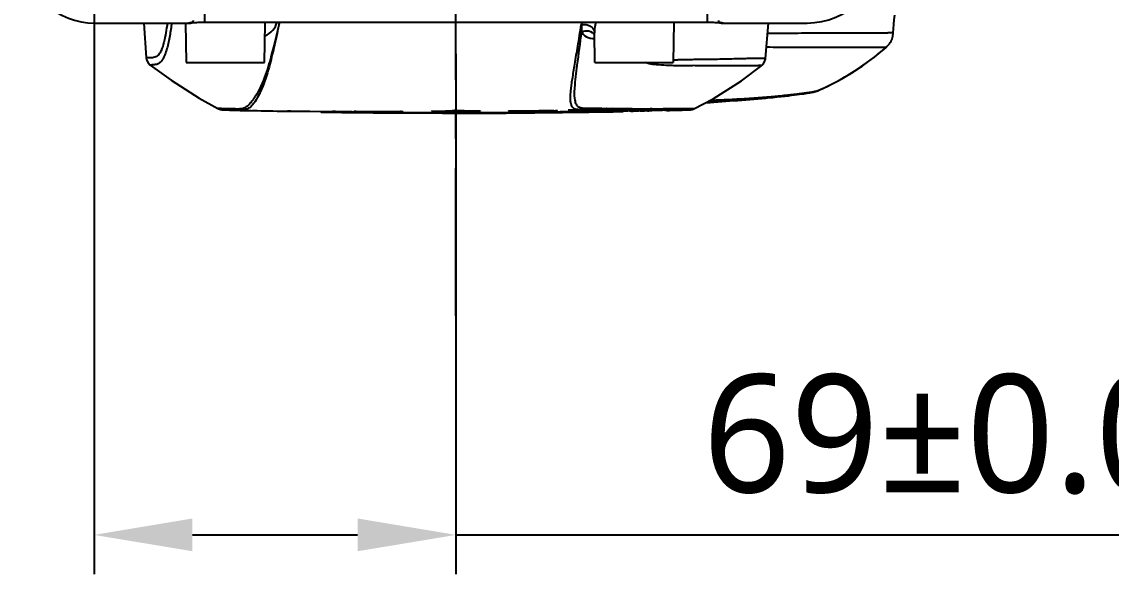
# Model space of a CAD drawing. Header units: millimetres. Extents: x 5828 to 6704, y 123 to 421.
# Drawn here: x 6426.33 to 6440.18, y 290.98 to 298 of the extents above; entities that cross this region are included whole.
import ezdxf
from ezdxf import colors
from ezdxf.entities.mleader import LeaderData, LeaderLine
from ezdxf.math import Vec2, Vec3

# ---------------------------------------------------------------- set-up
doc = ezdxf.new("R2010")
doc.units = ezdxf.units.MM
doc.linetypes.add('CENTER', pattern=[0.6, 0.375, -0.075, 0.075, -0.075])
for name, color, linetype in [('中心线', 7, 'Continuous'), ('外形图', 7, 'Continuous'), ('多重引线', 7, 'Continuous'), ('尺寸标注', 7, 'Continuous')]:
    doc.layers.add(name, color=color, linetype=linetype)
doc.styles.add('微软雅黑', font='msyh.ttc', dxfattribs={"height": 1.5})
doc.dimstyles.new('尺寸标注_1_15比例', dxfattribs={"dimtxt": 1.5, "dimasz": 1.25, "dimexe": 0.5, "dimexo": 0.4, "dimgap": 0.5, "dimtad": 1, "dimdec": 1, "dimlfac": 15, "dimdsep": 46, "dimtxsty": '微软雅黑', "dimcen": 0.09, "dimadec": 0, "dimazin": 0, "dimtp": 0.01, "dimtm": 0.01, "dimtfac": 1, "dimtdec": 1, "dimtofl": 0, "dimtmove": 0, "dimatfit": 3, "dimfxl": 1, "dimtolj": 1, "dimarcsym": 0})

# ---------------------------------------------------------------- blocks, each defined once
blk = doc.blocks.new('*D772')
at = {"layer": 'Defpoints', "color": 0}
for p in [(6427.25, 298.887), (6431.85, 297.997), (6431.85, 291.48)]:
    blk.add_point(p, dxfattribs=at)
at = {"layer": '尺寸标注', "color": 0, "lineweight": -2}
for p, q in [((6427.25, 298.487), (6427.25, 290.98)), ((6431.85, 297.597), (6431.85, 290.98)), ((6428.5, 291.48), (6430.6, 291.48)), ((6431.85, 291.48), (6442.858, 291.48))]:
    blk.add_line(p, q, dxfattribs=at)
at = {"layer": '尺寸标注', "color": 0}
for points in [[(6428.5, 291.689), (6428.5, 291.272), (6427.25, 291.48)], [(6430.6, 291.272), (6430.6, 291.689), (6431.85, 291.48)]]:
    blk.add_solid(points, dxfattribs=at)
at = {"layer": '尺寸标注', "color": 0, "insert": (6438.604, 292.756), "char_height": 1.5, "attachment_point": 5, "style": '微软雅黑'}
blk.add_mtext('\\A1;\\A1;69±0.05', dxfattribs=at)

msp = doc.modelspace()

# ---------------------------------------------------------------- linework, layer by layer
at = {"layer": '中心线', "linetype": 'CENTER', "ltscale": 5}
msp.add_line((6431.8498, 294.2668), (6431.8498, 312.1641), dxfattribs=at)
at = {"layer": '外形图', "color": 7, "linetype": 'Continuous'}
for p, q in [((6428.6531, 299.1442), (6428.6531, 297.9967)), ((6435.0466, 299.1442), (6435.0466, 297.9967)), ((6427.2543, 297.9871), (6428.4502, 297.9871)), ((6427.8817, 297.9871), (6427.9128, 297.5449)), ((6428.4101, 297.9864), (6428.4188, 297.4871)), ((6428.4502, 297.9871), (6428.4502, 297.9871)), ((6428.4585, 297.9871), (6428.4645, 297.9872)), ((6428.4645, 297.9872), (6428.4697, 297.9872)), ((6428.4697, 297.9872), (6428.4727, 297.9873)), ((6428.4727, 297.9873), (6428.4754, 297.9874)), ((6428.4754, 297.9874), (6428.4778, 297.9874)), ((6428.4778, 297.9874), (6428.4799, 297.9875)), ((6428.5029, 297.9942), (6428.5044, 297.9942)), ((6428.5044, 297.9942), (6428.5076, 297.9944)), ((6428.5076, 297.9944), (6428.5112, 297.9946)), ((6428.5112, 298.0028), (6428.5142, 298.0072)), ((6428.5112, 298.0028), (6428.5112, 298.0028)), ((6428.5112, 297.9946), (6428.5175, 297.9948)), ((6428.5175, 297.9948), (6428.5251, 297.9951)), ((6428.5251, 297.9951), (6428.5341, 297.9954)), ((6428.5341, 297.9954), (6428.5448, 297.9956)), ((6428.5448, 297.9956), (6428.5574, 297.9959)), ((6428.5574, 297.9959), (6428.5718, 297.9961)), ((6428.5718, 297.9961), (6428.5884, 297.9963)), ((6428.5884, 297.9963), (6428.6077, 297.9965)), ((6428.6077, 297.9965), (6428.6221, 297.9966)), ((6428.6221, 297.9966), (6428.6378, 297.9967)), ((6428.6378, 297.9967), (6435.0466, 297.9967)), ((6434.6231, 297.9967), (6434.6142, 297.4871)), ((6435.0466, 297.9967), (6435.0686, 297.9966)), ((6435.0686, 297.9966), (6435.0902, 297.9965)), ((6435.0902, 297.9965), (6435.1097, 297.9964)), ((6435.1097, 297.9964), (6435.1271, 297.9961)), ((6435.1271, 297.9961), (6435.1425, 297.9959)), ((6435.1425, 297.9959), (6435.1559, 297.9956)), ((6435.1559, 297.9956), (6435.1674, 297.9953)), ((6435.1674, 297.9953), (6435.1772, 297.995)), ((6435.1772, 297.995), (6435.1828, 297.9948)), ((6435.1828, 297.9948), (6435.1877, 297.9946)), ((6435.1877, 297.9946), (6435.192, 297.9944)), ((6435.2244, 297.9874), (6435.2277, 297.9873)), ((6435.2277, 297.9873), (6435.2316, 297.9872)), ((6435.2316, 297.9872), (6435.2361, 297.9872)), ((6435.2361, 297.9872), (6435.2412, 297.9871)), ((6435.2412, 297.9871), (6435.2488, 297.9871)), ((6435.2495, 297.9871), (6435.2488, 297.9871)), ((6435.2527, 297.9871), (6436.3168, 297.9871)), ((6435.789, 297.5366), (6435.8233, 297.9871)), ((6429.4142, 297.4871), (6429.4228, 297.9826)), ((6433.6188, 297.4871), (6433.6123, 297.8618)), ((6437.3724, 297.7383), (6437.3721, 297.7378)), ((6437.3724, 297.7383), (6437.3721, 297.7379)), ((6437.3745, 297.7417), (6437.3743, 297.7415)), ((6437.2555, 297.6214), (6437.3205, 297.6768)), ((6437.3204, 297.6768), (6437.3205, 297.6768)), ((6437.3204, 297.6768), (6437.3205, 297.6768)), ((6437.3205, 297.6768), (6437.3205, 297.6769)), ((6437.3205, 297.6768), (6437.3205, 297.6769)), ((6427.964, 297.4515), (6427.9641, 297.4515)), ((6428.4188, 297.4871), (6429.4142, 297.4871)), ((6433.6188, 297.4871), (6434.6142, 297.4871)), ((6428.8274, 296.899), (6428.8229, 296.899)), ((6428.9755, 296.896), (6428.8434, 296.8991)), ((6428.8807, 296.8837), (6428.8806, 296.8837)), ((6428.8968, 296.8838), (6428.8807, 296.8837)), ((6428.8807, 296.8837), (6428.9849, 296.8803)), ((6428.9733, 296.8807), (6428.9732, 296.8807)), ((6428.9744, 296.8807), (6428.9733, 296.8807)), ((6429.0046, 296.8799), (6428.9733, 296.8807)), ((6428.9752, 296.8806), (6429.081, 296.8774)), ((6429.081, 296.8774), (6429.1069, 296.8767)), ((6429.1685, 296.8761), (6429.0959, 296.878)), ((6429.1069, 296.8767), (6429.1369, 296.8758)), ((6429.1369, 296.8758), (6429.1886, 296.8744)), ((6429.1824, 296.8763), (6429.2136, 296.8757)), ((6429.1824, 296.8763), (6429.3733, 296.8722)), ((6429.2058, 296.8751), (6429.1972, 296.8754)), ((6429.2136, 296.8757), (6429.2478, 296.8749)), ((6433.4471, 296.8843), (6433.4427, 296.8843)), ((6433.5147, 296.8849), (6433.4471, 296.8843)), ((6433.5385, 296.8849), (6433.5147, 296.8849)), ((6433.5775, 296.8745), (6433.6153, 296.8751)), ((6433.6153, 296.8751), (6433.6345, 296.8753)), ((6433.709, 296.8764), (6433.7585, 296.877)), ((6433.7706, 296.8992), (6433.7661, 296.8993)), ((6433.8432, 296.8841), (6433.7801, 296.8841)), ((6433.9184, 296.8981), (6433.8416, 296.8986)), ((6433.9027, 296.8842), (6433.8432, 296.8841)), ((6433.958, 296.8842), (6433.9027, 296.8842)), ((6434.0097, 296.8842), (6433.958, 296.8842)), ((6434.0027, 296.8974), (6433.9905, 296.8975)), ((6434.1029, 296.8841), (6434.0097, 296.8842)), ((6434.1836, 296.8841), (6434.1029, 296.8841)), ((6434.1577, 296.8758), (6434.1767, 296.8762)), ((6434.2513, 296.8841), (6434.1836, 296.8841)), ((6434.2815, 296.8841), (6434.2513, 296.8841)), ((6434.3106, 296.8841), (6434.2815, 296.8841)), ((6434.3694, 296.884), (6434.3106, 296.8841)), ((6434.3442, 296.8956), (6434.3224, 296.8955)), ((6434.3995, 296.884), (6434.3694, 296.884)), ((6434.4301, 296.884), (6434.3995, 296.884)), ((6434.494, 296.8839), (6434.4301, 296.884)), ((6434.5285, 296.8839), (6434.494, 296.8839)), ((6434.5649, 296.8839), (6434.5285, 296.8839)), ((6434.726, 296.8839), (6434.5285, 296.8839)), ((6434.5589, 296.8766), (6434.7265, 296.8808)), ((6434.8232, 296.8839), (6434.6368, 296.8839)), ((6434.7762, 296.897), (6434.6472, 296.8978)), ((6434.7245, 296.8807), (6434.8234, 296.8839)), ((6434.8038, 296.8839), (6434.726, 296.8839)), ((6434.8234, 296.8839), (6434.8232, 296.8839)), ((6434.8234, 296.8839), (6434.8234, 296.8839)), ((6434.8746, 296.8959), (6434.8718, 296.8961)), ((6429.261, 296.8746), (6429.3214, 296.8733)), ((6429.3733, 296.8722), (6429.4287, 296.871)), ((6429.4287, 296.871), (6429.4476, 296.8706)), ((6429.4476, 296.8706), (6429.5239, 296.869)), ((6429.5239, 296.869), (6429.5794, 296.8678)), ((6429.5794, 296.8678), (6429.5972, 296.8675)), ((6429.6978, 296.8653), (6429.7096, 296.865)), ((6429.7249, 296.8648), (6429.7096, 296.865)), ((6429.7096, 296.865), (6429.7288, 296.8646)), ((6429.883, 296.8657), (6429.9354, 296.8651)), ((6429.9354, 296.8651), (6429.9723, 296.8648)), ((6429.9723, 296.8648), (6429.9912, 296.8646)), ((6429.9912, 296.8646), (6430.1239, 296.8633)), ((6430.1239, 296.8633), (6430.1771, 296.8628)), ((6430.1359, 296.8551), (6430.4005, 296.8514)), ((6430.2402, 296.8621), (6430.2541, 296.862)), ((6430.2541, 296.862), (6430.2795, 296.8617)), ((6430.4005, 296.8514), (6430.8002, 296.8469)), ((6430.6706, 296.855), (6430.6436, 296.8552)), ((6430.7304, 296.8545), (6430.6706, 296.855)), ((6430.7234, 296.8633), (6430.7763, 296.8635)), ((6430.7654, 296.8543), (6430.7304, 296.8545)), ((6430.7763, 296.8635), (6430.8134, 296.8636)), ((6430.8002, 296.8469), (6431.2345, 296.8434)), ((6430.8134, 296.8636), (6430.8324, 296.8636)), ((6430.8324, 296.8636), (6430.9088, 296.8638)), ((6430.9088, 296.8638), (6430.9646, 296.8639)), ((6430.9646, 296.8639), (6431.0172, 296.8639)), ((6431.004, 296.8527), (6430.9688, 296.8529)), ((6431.064, 296.8523), (6431.004, 296.8527)), ((6431.0733, 296.8523), (6431.064, 296.8523)), ((6431.1538, 296.8519), (6431.0733, 296.8523)), ((6431.1774, 296.8518), (6431.1538, 296.8519)), ((6431.1776, 296.8518), (6431.154, 296.8519)), ((6431.2345, 296.8434), (6431.68, 296.8416)), ((6431.6531, 296.8502), (6431.633, 296.8502)), ((6431.68, 296.8416), (6432.1018, 296.8415)), ((6431.7895, 296.8499), (6431.748, 296.85)), ((6431.7483, 296.869), (6431.7853, 296.8693)), ((6431.7853, 296.8693), (6431.8041, 296.8694)), ((6431.9515, 296.8499), (6431.9356, 296.8499)), ((6432.0788, 296.8499), (6432.0465, 296.8499)), ((6432.1018, 296.8415), (6432.4891, 296.843)), ((6432.4891, 296.843), (6432.8543, 296.8458)), ((6432.5458, 296.8513), (6432.5221, 296.8512)), ((6432.6955, 296.8522), (6432.6356, 296.8518)), ((6432.6515, 296.8713), (6432.6839, 296.8716)), ((6432.7307, 296.8524), (6432.6955, 296.8522)), ((6432.7367, 296.8721), (6432.7738, 296.8723)), ((6432.7738, 296.8723), (6432.7927, 296.8724)), ((6432.8543, 296.8458), (6433.2048, 296.8497)), ((6432.891, 296.8675), (6432.8722, 296.8674)), ((6432.9342, 296.854), (6432.9085, 296.8537)), ((6432.9691, 296.8543), (6432.9342, 296.854)), ((6433.029, 296.8548), (6432.9691, 296.8543)), ((6433.1422, 296.856), (6433.1288, 296.8558)), ((6433.2048, 296.8497), (6433.5388, 296.8544)), ((6433.4358, 296.872), (6433.4455, 296.8722)), ((6433.4455, 296.8722), (6433.4746, 296.8727)), ((6433.4685, 296.86), (6433.4475, 296.8597)), ((6433.4685, 296.86), (6433.4475, 296.8597)), ((6433.515, 296.8606), (6433.4685, 296.86)), ((6433.4746, 296.8727), (6433.4903, 296.873)), ((6433.4903, 296.873), (6433.5066, 296.8733)), ((6433.5066, 296.8733), (6433.5411, 296.8739)), ((6433.5418, 296.8683), (6433.5134, 296.8681)), ((6433.5636, 296.8614), (6433.515, 296.8607)), ((6433.5284, 296.8608), (6433.515, 296.8606)), ((6433.5636, 296.8613), (6433.5284, 296.8608)), ((6433.5388, 296.8544), (6433.8494, 296.8598)), ((6433.5411, 296.8739), (6433.5591, 296.8742)), ((6433.5722, 296.8686), (6433.5418, 296.8683)), ((6433.5591, 296.8742), (6433.5775, 296.8745)), ((6433.605, 296.862), (6433.5636, 296.8613)), ((6433.7152, 296.8705), (6433.6961, 296.8702)), ((6433.8019, 296.8652), (6433.7671, 296.8646)), ((6433.8498, 296.866), (6433.8019, 296.8652)), ((6433.8494, 296.8598), (6433.9751, 296.8623)), ((6433.8498, 296.866), (6433.9187, 296.8667)), ((6434.0225, 296.8725), (6434.0373, 296.8729)), ((6434.0373, 296.8729), (6434.0688, 296.8737)), ((6434.0742, 296.8682), (6434.0574, 296.868)), ((6434.0688, 296.8737), (6434.0854, 296.8741)), ((6434.0854, 296.8741), (6434.1025, 296.8745)), ((6434.1951, 296.8705), (6434.1775, 296.8701)), ((6434.2866, 296.8726), (6434.2499, 296.8717)), ((6434.3573, 296.8744), (6434.3398, 296.8739))]:
    msp.add_line(p, q, dxfattribs=at)
for points in [[(6428.4502, 297.9871), (6428.4515, 297.9871), (6428.4585, 297.9871)], [(6428.4799, 297.9875), (6428.4809, 297.9876), (6428.4818, 297.9876), (6428.4826, 297.9877), (6428.4834, 297.9877), (6428.4842, 297.9878), (6428.485, 297.9878), (6428.4858, 297.9879), (6428.4866, 297.988), (6428.4875, 297.9881), (6428.4884, 297.9882), (6428.4894, 297.9884), (6428.4904, 297.9886), (6428.4916, 297.9889), (6428.4928, 297.9892), (6428.4941, 297.9897), (6428.4955, 297.9902), (6428.4969, 297.9907), (6428.4983, 297.9914), (6428.4998, 297.9922), (6428.5012, 297.993), (6428.5027, 297.994), (6428.5041, 297.9951), (6428.5056, 297.9963), (6428.507, 297.9976), (6428.5084, 297.9991), (6428.5098, 298.0008), (6428.5111, 298.0025), (6428.5112, 298.0028)], [(6435.1884, 298.0028), (6435.1897, 298.001), (6435.1911, 297.9993), (6435.1926, 297.9977), (6435.1942, 297.9962), (6435.1957, 297.995), (6435.1973, 297.9938), (6435.1989, 297.9928), (6435.2004, 297.9919), (6435.202, 297.9911), (6435.2035, 297.9904), (6435.2049, 297.9899), (6435.2064, 297.9894), (6435.2077, 297.989), (6435.2089, 297.9887), (6435.21, 297.9885), (6435.2111, 297.9883), (6435.212, 297.9881), (6435.213, 297.988), (6435.2138, 297.9879), (6435.2146, 297.9878), (6435.2155, 297.9878), (6435.2163, 297.9877), (6435.2172, 297.9877), (6435.2181, 297.9876), (6435.2192, 297.9876), (6435.2203, 297.9875), (6435.2215, 297.9875), (6435.2244, 297.9874)], [(6435.192, 297.9944), (6435.1956, 297.9942), (6435.1968, 297.9942)], [(6437.4111, 297.8613), (6437.4145, 297.9118), (6437.4193, 297.9715), (6437.4247, 298.0291), (6437.431, 298.087)], [(6437.3743, 297.7415), (6437.3757, 297.7439), (6437.3833, 297.758), (6437.3901, 297.7725), (6437.3959, 297.7874), (6437.4009, 297.8027), (6437.4049, 297.8182), (6437.4081, 297.834), (6437.4102, 297.8499), (6437.4112, 297.8613)], [(6436.4639, 297.1316), (6436.5171, 297.1556), (6436.5744, 297.1828), (6436.6337, 297.2123), (6436.6948, 297.2443), (6436.7579, 297.2789), (6436.8229, 297.3165), (6436.8899, 297.3573), (6436.9588, 297.4015), (6437.0298, 297.4496), (6437.1028, 297.5019), (6437.1781, 297.559), (6437.2555, 297.6214)], [(6437.3204, 297.6768), (6437.3311, 297.6866), (6437.3317, 297.6872)], [(6427.9128, 297.5449), (6427.9172, 297.5209), (6427.9363, 297.4808), (6427.9642, 297.4516)], [(6427.964, 297.4515), (6428.2276, 297.2594), (6428.5875, 297.0301), (6428.8229, 296.899)], [(6434.8746, 296.8959), (6435.1214, 297.0219), (6435.4823, 297.2512), (6435.7402, 297.4466)], [(6435.7402, 297.4466), (6435.7573, 297.4632), (6435.7764, 297.4922), (6435.7876, 297.5264), (6435.789, 297.5366)], [(6435.8397, 297.0386), (6435.8793, 297.0423), (6435.9336, 297.0476), (6435.9853, 297.0529), (6436.0338, 297.0581), (6436.0783, 297.0632), (6436.1191, 297.068), (6436.1563, 297.0726), (6436.1902, 297.0769), (6436.221, 297.0811), (6436.249, 297.085), (6436.2743, 297.0886), (6436.297, 297.0921), (6436.3173, 297.0953), (6436.3356, 297.0983), (6436.3519, 297.1012), (6436.3665, 297.1039), (6436.3798, 297.1065), (6436.3921, 297.1091), (6436.4038, 297.1118), (6436.4154, 297.1148)], [(6436.4154, 297.1148), (6436.4193, 297.1158), (6436.4236, 297.1171), (6436.428, 297.1184), (6436.4325, 297.1198), (6436.4373, 297.1213), (6436.4423, 297.123), (6436.4475, 297.1249), (6436.4532, 297.1271), (6436.4592, 297.1296), (6436.4639, 297.1316)], [(6428.8361, 296.8991), (6428.8239, 296.899), (6428.8229, 296.899)], [(6428.8229, 296.899), (6428.8255, 296.8977), (6428.8423, 296.8907), (6428.8583, 296.8863), (6428.8724, 296.8842), (6428.8806, 296.8837)], [(6428.9152, 296.8973), (6428.8772, 296.8984), (6428.864, 296.8987), (6428.8529, 296.8989), (6428.8434, 296.8991)], [(6428.8855, 296.8837), (6428.8819, 296.8837), (6428.8807, 296.8837)], [(6428.9755, 296.896), (6428.9422, 296.8967), (6428.9152, 296.8973)], [(6428.9732, 296.8807), (6428.9732, 296.8807), (6428.9739, 296.8807)], [(6433.2784, 296.884), (6433.2801, 296.884), (6433.4471, 296.8843)], [(6434.7475, 296.8972), (6434.6843, 296.8976), (6434.6472, 296.8978)], [(6434.7258, 296.8808), (6434.7265, 296.8808), (6434.7265, 296.8808)], [(6434.8234, 296.8839), (6434.8314, 296.8844), (6434.8431, 296.886), (6434.8554, 296.8888), (6434.868, 296.8931), (6434.8746, 296.8959)], [(6434.8746, 296.8959), (6434.8745, 296.8959), (6434.8718, 296.8961)]]:
    msp.add_lwpolyline(points, dxfattribs=at)
for centre, radius, start, end in [((6427.2543, 298.92), 0.9329, 187.77412, 270.00666), ((6428.8867, 297.9919), 0.5362, 359.01058, 0.50636), ((6437.145, 297.8775), 0.2666, 314.45255, 324.96529), ((6437.1449, 297.8776), 0.2667, 324.96575, 328.40664), ((6437.145, 297.8775), 0.2666, 328.52161, 329.32108), ((6435.1256, 300.1859), 3.3336, 293.45685, 311.17713), ((6437.1449, 297.8776), 0.2667, 311.17885, 314.45219), ((6434.6842, 300.6239), 3.1059, 268.7178, 269.76249), ((6428.5326, 297.5412), 0.9082, 324.53692, 327.35533), ((6432.9677, 328.3613), 31.4541, 273.76073, 275.23903), ((6436.347, 297.3703), 0.2645, 284.99341, 293.53334), ((6430.4777, 348.709), 51.8494, 268.24981, 268.47287), ((6429.0012, 284.9638), 11.9204, 89.43774, 90.50277), ((6433.5417, 290.6199), 6.2651, 89.81115, 90.0294), ((6433.5264, 285.9829), 10.902, 89.66694, 89.81127), ((6434.043, 323.691), 26.7932, 269.27621, 269.40801), ((6433.7691, 324.6827), 27.7986, 269.8884, 270.02269), ((6434.0774, 328.1376), 31.2399, 269.43723, 269.5674), ((6434.3034, 316.3872), 19.4919, 269.37646, 269.63535), ((6434.2675, 311.0937), 14.1984, 269.64417, 269.98587), ((6434.2672, 311.5934), 14.6981, 269.98763, 270.21536), ((6434.2471, 315.3872), 18.4919, 270.30081, 270.53071), ((6434.2065, 320.0117), 23.1165, 270.52531, 270.69433), ((6434.7388, 277.6127), 19.2858, 90.56367, 90.74943), ((6433.6604, 335.9939), 39.1272, 271.27531, 271.48924), ((6434.6188, 288.2795), 8.6183, 89.81166, 90.46363), ((6433.7751, 331.5958), 34.7277, 271.48869, 271.72461), ((6430.0552, 310.2235), 13.3607, 268.69974, 268.86616), ((6430.1662, 287.6668), 9.1956, 89.05015, 89.29431), ((6431.1178, 293.723), 3.1407, 89.33988, 89.48107), ((6431.9848, 464.7136), 167.8638, 269.724414, 269.879905), ((6432.0605, 258.8613), 38.009, 90.27121, 90.38647), ((6432.0373, 263.9695), 32.9008, 90.14432, 90.27287), ((6431.957, 416.6386), 119.7887, 270.058226, 270.27029), ((6432.6765, 321.5375), 24.6709, 270.1554, 270.27938), ((6432.67, 322.9337), 26.0671, 270.27858, 270.44433), ((6433.4136, 299.525), 2.6572, 269.36216, 269.52838), ((6433.4244, 300.8802), 4.0124, 269.53429, 269.78283), ((6433.3684, 317.0281), 20.1605, 270.57919, 270.72106), ((6433.3544, 318.1666), 21.2991, 270.72028, 270.91943), ((6433.3782, 316.7831), 19.9154, 270.96959, 271.13043), ((6433.4342, 313.9651), 17.0969, 271.12893, 271.30378), ((6433.9489, 300.9671), 4.1001, 270.06009, 270.20175), ((6433.7855, 315.52), 18.654, 270.88694, 271.05129), ((6433.7149, 319.2696), 22.4043, 271.05571, 271.18286), ((6433.6399, 323.0864), 26.2218, 271.21313, 271.33287), ((6433.641, 323.1283), 26.2637, 271.40858, 271.52451)]:
    msp.add_arc(centre, radius, start, end, dxfattribs=at)
msp.add_ellipse((6436.3162, 298.9207), major_axis=(0.6604, -0.6604), ratio=0.999315, start_param=-0.7850555, end_param=0.7850555, dxfattribs=at)
for points, knots in [([(6428.1811, 297.9866), (6428.1696, 297.9043), (6428.1516, 297.7851), (6428.1117, 297.6513), (6428.0795, 297.5911), (6428.0505, 297.5625), (6428.0214, 297.5495), (6427.9956, 297.5457), (6427.9725, 297.5456), (6427.956, 297.5443), (6427.9415, 297.5447), (6427.93, 297.5448), (6427.9205, 297.5457), (6427.9145, 297.5441), (6427.9128, 297.5449)], [0, 0, 0, 0, 0.4223271, 0.6114105, 0.7073171, 0.7661743, 0.8145209, 0.8669654, 0.8975697, 0.9320355, 0.9508485, 0.9712412, 0.9905512, 1, 1, 1, 1]), ([(6428.2368, 297.9867), (6428.2296, 297.932), (6428.2174, 297.8502), (6428.1961, 297.7419), (6428.1768, 297.6614), (6428.155, 297.5958), (6428.1317, 297.5458), (6428.1122, 297.5093), (6428.0849, 297.4776), (6428.053, 297.4618), (6428.0257, 297.4581), (6427.9985, 297.4538), (6427.9775, 297.4544), (6427.964, 297.4515)], [0, 0, 0, 0, 0.2501915, 0.3752925, 0.5003832, 0.6254242, 0.6879701, 0.7504939, 0.8127941, 0.8749776, 0.9062435, 0.9375229, 1, 1, 1, 1]), ([(6428.5079, 298.0209), (6428.5079, 298.0177), (6428.5069, 298.0114), (6428.5024, 298.003), (6428.4957, 297.9962), (6428.4888, 297.9923), (6428.4829, 297.9901), (6428.4784, 297.9889), (6428.4737, 297.988), (6428.4698, 297.9876), (6428.4667, 297.9874), (6428.4643, 297.9873), (6428.462, 297.9872), (6428.46, 297.9871), (6428.4584, 297.9871), (6428.4573, 297.9871), (6428.4561, 297.9871), (6428.4549, 297.9871), (6428.4537, 297.9871), (6428.4528, 297.987), (6428.452, 297.987), (6428.4514, 297.987), (6428.4508, 297.9871), (6428.4503, 297.9872), (6428.4502, 297.9871)], [0, 0, 0, 0, 0.1246746, 0.2493953, 0.3741958, 0.4990916, 0.5616595, 0.6242281, 0.6867981, 0.74937, 0.7806589, 0.8119477, 0.8432367, 0.8745272, 0.8901789, 0.9058006, 0.9214305, 0.9371913, 0.9528521, 0.9680675, 0.9757205, 0.9837003, 0.9923667, 1, 1, 1, 1]), ([(6429.4201, 297.8256), (6429.4584, 297.8413), (6429.5272, 297.8871), (6429.5651, 297.9602), (6429.5754, 297.9966)], [0, 0, 0, 0, 0.522604, 1, 1, 1, 1]), ([(6429.6041, 297.9966), (6429.5851, 297.9005), (6429.5423, 297.7244), (6429.4969, 297.5489), (6429.4733, 297.469)], [0, 0, 0, 0, 0.5401996, 1, 1, 1, 1]), ([(6429.605, 297.9966), (6429.587, 297.8997), (6429.5471, 297.7218), (6429.5055, 297.5444), (6429.4839, 297.4636)], [0, 0, 0, 0, 0.5409086, 1, 1, 1, 1]), ([(6433.6301, 297.9966), (6433.6272, 297.9851), (6433.6169, 297.9409), (6433.6117, 297.8953), (6433.6123, 297.8618)], [0, 0, 0, 0, 0.2618628, 1, 1, 1, 1]), ([(6435.2488, 297.9871), (6435.2425, 297.9871), (6435.2332, 297.987), (6435.2208, 297.9888), (6435.2119, 297.9916), (6435.2038, 297.9964), (6435.1971, 298.0031), (6435.1928, 298.0115), (6435.1918, 298.0178), (6435.1918, 298.0209)], [0, 0, 0, 0, 0.2505044, 0.3756295, 0.5006728, 0.6256249, 0.7504824, 0.8752635, 1, 1, 1, 1]), ([(6433.3756, 296.8896), (6433.3612, 296.8931), (6433.3307, 296.9088), (6433.3094, 296.9639), (6433.3041, 297.04), (6433.3107, 297.1221), (6433.3211, 297.2047), (6433.3373, 297.3141), (6433.3647, 297.4777), (6433.4027, 297.7069), (6433.4299, 297.8746), (6433.4439, 297.9659)], [0, 0, 0, 0, 0.0399593, 0.0851932, 0.1509813, 0.245548, 0.3056139, 0.3749723, 0.543113, 0.7516425, 1, 1, 1, 1]), ([(6433.3621, 297.1618), (6433.3681, 297.2581), (6433.3991, 297.496), (6433.4308, 297.7335), (6433.4496, 297.8754)], [0, 0, 0, 0, 0.402768, 1, 1, 1, 1]), ([(6433.4453, 297.969), (6433.4451, 297.965), (6433.447, 297.9569), (6433.445, 297.9409), (6433.4459, 297.9136), (6433.4472, 297.8904), (6433.4495, 297.8754)], [0, 0, 0, 0, 0.1283528, 0.2589167, 0.513979, 1, 1, 1, 1]), ([(6433.4467, 297.9663), (6433.4842, 297.9743), (6433.5471, 297.9651), (6433.6012, 297.9132), (6433.612, 297.8784), (6433.6123, 297.8618)], [0, 0, 0, 0, 0.5271463, 0.7720214, 1, 1, 1, 1]), ([(6433.4495, 297.8754), (6433.4778, 297.8886), (6433.5417, 297.8985), (6433.5977, 297.862), (6433.6128, 297.8378)], [0, 0, 0, 0, 0.5226985, 1, 1, 1, 1]), ([(6433.4496, 297.8754), (6433.4619, 297.8493), (6433.5101, 297.7989), (6433.5777, 297.789), (6433.6135, 297.7891)], [0, 0, 0, 0, 0.4465865, 1, 1, 1, 1]), ([(6437.4111, 297.8613), (6437.4111, 297.8614), (6437.4111, 297.8614), (6437.411, 297.8614), (6437.4109, 297.8614), (6437.4106, 297.8614), (6437.4101, 297.8614), (6437.4093, 297.8614), (6437.4083, 297.8614), (6437.4071, 297.8614), (6437.4056, 297.8613), (6437.4033, 297.8613), (6437.3998, 297.8612), (6437.3949, 297.8611), (6437.3892, 297.8609), (6437.3826, 297.8608), (6437.3752, 297.8607), (6437.3669, 297.8606), (6437.3578, 297.8605), (6437.344, 297.8603), (6437.3248, 297.8602), (6437.2993, 297.8601), (6437.2705, 297.86), (6437.2387, 297.86), (6437.2037, 297.86), (6437.1655, 297.86), (6437.1243, 297.8599), (6437.0631, 297.8598), (6436.9791, 297.8596), (6436.8694, 297.8591), (6436.7483, 297.8585), (6436.6161, 297.8578), (6436.4735, 297.8571), (6436.3211, 297.8564), (6436.1594, 297.8558), (6435.9892, 297.8553), (6435.8729, 297.855), (6435.8134, 297.8548)], [0, 0, 0, 0, 0.0000205, 0.0000726, 0.000159, 0.0002799, 0.0006259, 0.0011113, 0.0017363, 0.0025007, 0.003404, 0.004446, 0.0069442, 0.0099902, 0.0135786, 0.0177032, 0.022358, 0.0275376, 0.0332366, 0.0394506, 0.0534073, 0.0693812, 0.0873516, 0.1073024, 0.1292212, 0.1530966, 0.1789178, 0.2066725, 0.2679163, 0.3366451, 0.4125964, 0.4954452, 0.5848267, 0.6803614, 0.7816733, 0.8883653, 1, 1, 1, 1]), ([(6437.3205, 297.6769), (6437.3205, 297.6769), (6437.3203, 297.677), (6437.32, 297.6771), (6437.3195, 297.6771), (6437.3187, 297.6772), (6437.3178, 297.6773), (6437.3161, 297.6773), (6437.3134, 297.6774), (6437.3096, 297.6774), (6437.305, 297.6774), (6437.2995, 297.6774), (6437.2932, 297.6773), (6437.2862, 297.6772), (6437.2752, 297.6771), (6437.2594, 297.677), (6437.2383, 297.6768), (6437.2141, 297.6767), (6437.1869, 297.6767), (6437.1567, 297.6767), (6437.1235, 297.6768), (6437.0873, 297.6769), (6437.0482, 297.677), (6436.9903, 297.6772), (6436.9106, 297.6774), (6436.8065, 297.6775), (6436.6914, 297.6774), (6436.5657, 297.6773), (6436.4299, 297.6772), (6436.2846, 297.6773), (6436.1304, 297.6774), (6435.9679, 297.6778), (6435.8568, 297.6782), (6435.8, 297.6784)], [0, 0, 0, 0, 0.0001032, 0.0003281, 0.0006869, 0.0011822, 0.0018149, 0.0025854, 0.0045399, 0.0070454, 0.0100972, 0.0136889, 0.0178145, 0.0224682, 0.0276444, 0.0395416, 0.0534664, 0.0693911, 0.087296, 0.1071653, 0.1289897, 0.1527598, 0.1784681, 0.2061068, 0.2671227, 0.3356563, 0.4114693, 0.4942545, 0.5836594, 0.6793135, 0.7808508, 0.8878912, 1, 1, 1, 1]), ([(6429.4839, 297.4636), (6429.4573, 297.3644), (6429.4083, 297.2014), (6429.3237, 297.0271), (6429.2613, 296.9387), (6429.2186, 296.9017), (6429.1748, 296.8858), (6429.1468, 296.8839), (6429.1339, 296.8837)], [0, 0, 0, 0, 0.4306291, 0.7125093, 0.8082899, 0.8832238, 0.945594, 1, 1, 1, 1]), ([(6429.4733, 297.469), (6429.4599, 297.4237), (6429.4143, 297.2796), (6429.3535, 297.139), (6429.2973, 297.0513)], [0, 0, 0, 0, 0.3119704, 1, 1, 1, 1]), ([(6434.3306, 297.4654), (6434.3234, 297.4666), (6434.2992, 297.4713), (6434.2751, 297.4785), (6434.2598, 297.4868)], [0, 0, 0, 0, 0.2958776, 1, 1, 1, 1]), ([(6434.5575, 297.4473), (6434.514, 297.4493), (6434.4383, 297.4536), (6434.3625, 297.46), (6434.3306, 297.4654)], [0, 0, 0, 0, 0.574109, 1, 1, 1, 1]), ([(6434.6718, 297.444), (6434.6616, 297.4441), (6434.6236, 297.4447), (6434.5855, 297.4461), (6434.5575, 297.4473)], [0, 0, 0, 0, 0.2659692, 1, 1, 1, 1]), ([(6435.789, 297.5366), (6435.789, 297.5361), (6435.786, 297.5368), (6435.7827, 297.5358), (6435.775, 297.5361), (6435.7653, 297.5357), (6435.7524, 297.5357), (6435.7298, 297.5354), (6435.6945, 297.5352), (6435.6439, 297.535), (6435.5822, 297.5349), (6435.5096, 297.5338), (6435.4265, 297.5309), (6435.3329, 297.5293), (6435.2304, 297.5273), (6435.1244, 297.5226), (6435.0209, 297.5224), (6434.9238, 297.5229), (6434.8081, 297.5203), (6434.7247, 297.5179), (6434.6714, 297.5181)], [0, 0, 0, 0, 0.0013089, 0.0051632, 0.0115632, 0.0205002, 0.0319609, 0.0459292, 0.0813215, 0.1265805, 0.1817357, 0.2468137, 0.3213432, 0.4048515, 0.498247, 0.5963235, 0.6895181, 0.7760689, 0.8569514, 1, 1, 1, 1]), ([(6435.7402, 297.4466), (6435.7397, 297.4462), (6435.7375, 297.4465), (6435.7333, 297.4458), (6435.7262, 297.4458), (6435.7116, 297.4453), (6435.6865, 297.445), (6435.6487, 297.4444), (6435.6005, 297.4439), (6435.5164, 297.4439), (6435.388, 297.4407), (6435.2446, 297.4436), (6435.1161, 297.4419), (6435.0165, 297.4429), (6434.9216, 297.4452), (6434.8074, 297.4451), (6434.7248, 297.4435), (6434.6718, 297.444)], [0, 0, 0, 0, 0.0015889, 0.0056741, 0.012257, 0.0213332, 0.0469556, 0.0824799, 0.1276442, 0.1821607, 0.3186048, 0.4881875, 0.5847339, 0.6793644, 0.7679862, 0.8511633, 1, 1, 1, 1]), ([(6433.36, 297.1179), (6433.3601, 297.1214), (6433.3606, 297.1361), (6433.3614, 297.1507), (6433.3621, 297.1618)], [0, 0, 0, 0, 0.239182, 1, 1, 1, 1]), ([(6429.2723, 297.0143), (6429.2702, 297.0114), (6429.2622, 297.0003), (6429.254, 296.9895), (6429.2477, 296.9817)], [0, 0, 0, 0, 0.2624129, 1, 1, 1, 1]), ([(6433.3725, 296.9785), (6433.3698, 296.9874), (6433.3594, 297.0331), (6433.3589, 297.0804), (6433.36, 297.1179)], [0, 0, 0, 0, 0.1977651, 1, 1, 1, 1]), ([(6435.0575, 296.9891), (6435.1989, 296.9945), (6435.4599, 297.0077), (6435.7205, 297.0277), (6435.8397, 297.0386)], [0, 0, 0, 0, 0.5416016, 1, 1, 1, 1]), ([(6435.0907, 297.0061), (6435.1812, 297.0094), (6435.3547, 297.0172), (6435.6022, 297.032), (6435.8232, 297.0488), (6436.0148, 297.0665), (6436.1546, 297.0818), (6436.2498, 297.0938), (6436.3081, 297.1018), (6436.3574, 297.1092), (6436.3974, 297.1159), (6436.425, 297.1212), (6436.4424, 297.1251), (6436.4495, 297.1269), (6436.4526, 297.1278)], [0, 0, 0, 0, 0.1986227, 0.3806415, 0.5434212, 0.6846346, 0.8023116, 0.8518113, 0.8948578, 0.9313084, 0.9610448, 0.983965, 0.9928432, 1, 1, 1, 1]), ([(6436.4526, 297.1278), (6436.4548, 297.1284), (6436.4586, 297.1296), (6436.4623, 297.1309), (6436.4639, 297.1316)], [0, 0, 0, 0, 0.5726196, 1, 1, 1, 1]), ([(6429.0493, 296.8945), (6429.0428, 296.8947), (6429.0183, 296.8952), (6428.9937, 296.8956), (6428.9755, 296.896)], [0, 0, 0, 0, 0.2621017, 1, 1, 1, 1]), ([(6429.1433, 296.9015), (6429.1348, 296.8989), (6429.1038, 296.8923), (6429.0719, 296.8939), (6429.0493, 296.8945)], [0, 0, 0, 0, 0.2817758, 1, 1, 1, 1]), ([(6429.1983, 296.9309), (6429.1939, 296.9273), (6429.1769, 296.9151), (6429.1578, 296.906), (6429.1433, 296.9015)], [0, 0, 0, 0, 0.2725424, 1, 1, 1, 1]), ([(6429.1972, 296.8754), (6429.193, 296.8755), (6429.1862, 296.876), (6429.1764, 296.8756), (6429.1724, 296.877), (6429.1685, 296.8758), (6429.1685, 296.8764)], [0, 0, 0, 0, 0.4335412, 0.7469158, 0.9364691, 1, 1, 1, 1]), ([(6429.1685, 296.8764), (6429.1685, 296.8767), (6429.1704, 296.8761), (6429.1723, 296.8767), (6429.177, 296.8763), (6429.1804, 296.8763), (6429.1824, 296.8763)], [0, 0, 0, 0, 0.0629693, 0.2514158, 0.5643425, 1, 1, 1, 1]), ([(6429.2477, 296.9817), (6429.2436, 296.9766), (6429.2285, 296.9585), (6429.2118, 296.9415), (6429.1983, 296.9309)], [0, 0, 0, 0, 0.2761962, 1, 1, 1, 1]), ([(6433.4427, 296.8843), (6433.4363, 296.8843), (6433.4139, 296.8845), (6433.3913, 296.8858), (6433.3756, 296.8896)], [0, 0, 0, 0, 0.2822062, 1, 1, 1, 1]), ([(6433.4613, 296.903), (6433.4565, 296.9035), (6433.4392, 296.9059), (6433.4221, 296.9115), (6433.4116, 296.9185)], [0, 0, 0, 0, 0.2770182, 1, 1, 1, 1]), ([(6433.5386, 296.9009), (6433.5314, 296.9008), (6433.5056, 296.9007), (6433.4798, 296.9009), (6433.4613, 296.903)], [0, 0, 0, 0, 0.2790937, 1, 1, 1, 1]), ([(6433.5883, 296.9011), (6433.5839, 296.9011), (6433.5674, 296.901), (6433.5508, 296.9009), (6433.5386, 296.9009)], [0, 0, 0, 0, 0.2629114, 1, 1, 1, 1]), ([(6433.7045, 296.9), (6433.694, 296.9001), (6433.6552, 296.9006), (6433.6165, 296.9011), (6433.5883, 296.9011)], [0, 0, 0, 0, 0.2722284, 1, 1, 1, 1]), ([(6433.715, 296.8841), (6433.7037, 296.8842), (6433.662, 296.8843), (6433.6203, 296.8846), (6433.5898, 296.8848)], [0, 0, 0, 0, 0.2695879, 1, 1, 1, 1]), ([(6433.7585, 296.877), (6433.7728, 296.8772), (6433.7915, 296.8774), (6433.8103, 296.8777), (6433.8149, 296.8777)], [0, 0, 0, 0, 0.7583106, 1, 1, 1, 1]), ([(6433.8149, 296.8777), (6433.8282, 296.8779), (6433.8713, 296.8783), (6433.9144, 296.8787), (6433.9443, 296.8787)], [0, 0, 0, 0, 0.3087781, 1, 1, 1, 1]), ([(6433.9747, 296.878), (6433.9747, 296.8776), (6433.972, 296.8779), (6433.9692, 296.8771), (6433.9623, 296.877), (6433.9493, 296.8762), (6433.9267, 296.8755), (6433.9073, 296.8749), (6433.8962, 296.8745)], [0, 0, 0, 0, 0.0167293, 0.0656954, 0.1466799, 0.2590389, 0.573933, 1, 1, 1, 1]), ([(6433.9905, 296.8975), (6433.9843, 296.8975), (6433.9603, 296.8977), (6433.9362, 296.8979), (6433.9184, 296.8981)], [0, 0, 0, 0, 0.2563867, 1, 1, 1, 1]), ([(6433.9443, 296.8787), (6433.9487, 296.8787), (6433.956, 296.8785), (6433.9663, 296.879), (6433.9706, 296.8778), (6433.9747, 296.8787), (6433.9747, 296.878)], [0, 0, 0, 0, 0.432987, 0.7462171, 0.9358446, 1, 1, 1, 1]), ([(6434.0912, 296.8964), (6434.0837, 296.8965), (6434.0542, 296.8968), (6434.0247, 296.8971), (6434.0027, 296.8974)], [0, 0, 0, 0, 0.2568071, 1, 1, 1, 1]), ([(6434.3689, 296.8799), (6434.3827, 296.8801), (6434.4272, 296.8808), (6434.4716, 296.8814), (6434.5023, 296.8815)], [0, 0, 0, 0, 0.3109345, 1, 1, 1, 1]), ([(6434.5023, 296.8815), (6434.5064, 296.8815), (6434.5134, 296.8813), (6434.5232, 296.8818), (6434.5272, 296.8807), (6434.5311, 296.8815), (6434.5311, 296.8809)], [0, 0, 0, 0, 0.4332567, 0.7464512, 0.9359519, 1, 1, 1, 1]), ([(6434.8718, 296.8961), (6434.8681, 296.8962), (6434.8362, 296.8967), (6434.8043, 296.8968), (6434.7762, 296.897)], [0, 0, 0, 0, 0.1169799, 1, 1, 1, 1]), ([(6429.5972, 296.8675), (6429.6064, 296.8673), (6429.6399, 296.8666), (6429.6735, 296.8659), (6429.6978, 296.8653)], [0, 0, 0, 0, 0.273475, 1, 1, 1, 1]), ([(6429.752, 296.8662), (6429.7481, 296.8663), (6429.7416, 296.8667), (6429.7324, 296.8663), (6429.7286, 296.8676), (6429.7249, 296.8665), (6429.7249, 296.8671)], [0, 0, 0, 0, 0.4337264, 0.7470424, 0.9364817, 1, 1, 1, 1]), ([(6429.7249, 296.8671), (6429.7249, 296.8673), (6429.7264, 296.8669), (6429.7279, 296.8673), (6429.7316, 296.8671), (6429.7385, 296.8672), (6429.7507, 296.867), (6429.7689, 296.8669), (6429.7918, 296.8667), (6429.8303, 296.8663), (6429.8612, 296.8659), (6429.883, 296.8657)], [0, 0, 0, 0, 0.0043035, 0.017158, 0.0385175, 0.0682897, 0.1525167, 0.2683673, 0.4138155, 0.5863178, 1, 1, 1, 1]), ([(6430.1771, 296.8628), (6430.1827, 296.8627), (6430.2037, 296.8625), (6430.2247, 296.8623), (6430.2402, 296.8621)], [0, 0, 0, 0, 0.265392, 1, 1, 1, 1]), ([(6430.3449, 296.8603), (6430.3449, 296.8594), (6430.3414, 296.8605), (6430.3385, 296.8598), (6430.3308, 296.86), (6430.3188, 296.8597), (6430.3, 296.8597), (6430.2768, 296.8597), (6430.2376, 296.8598), (6430.2061, 296.86), (6430.184, 296.8601)], [0, 0, 0, 0, 0.0172235, 0.0386286, 0.0684558, 0.1528124, 0.2687941, 0.4143341, 0.5868373, 1, 1, 1, 1]), ([(6430.3187, 296.8611), (6430.3225, 296.861), (6430.3288, 296.8607), (6430.3377, 296.8611), (6430.3414, 296.8599), (6430.3449, 296.8608), (6430.3449, 296.8603)], [0, 0, 0, 0, 0.4337302, 0.7469488, 0.9363224, 1, 1, 1, 1]), ([(6430.5576, 296.8622), (6430.5576, 296.8624), (6430.5591, 296.862), (6430.5607, 296.8625), (6430.5646, 296.8624), (6430.5719, 296.8626), (6430.5848, 296.8627), (6430.6039, 296.8629), (6430.6279, 296.863), (6430.6683, 296.8632), (6430.7006, 296.8633), (6430.7234, 296.8633)], [0, 0, 0, 0, 0.0043509, 0.0172807, 0.0387508, 0.0686655, 0.1532417, 0.2694542, 0.4151624, 0.5876815, 1, 1, 1, 1]), ([(6430.5812, 296.8615), (6430.5778, 296.8616), (6430.5721, 296.8619), (6430.5641, 296.8615), (6430.5608, 296.8625), (6430.5576, 296.8617), (6430.5576, 296.8622)], [0, 0, 0, 0, 0.4341472, 0.7473038, 0.9364792, 1, 1, 1, 1]), ([(6431.0172, 296.8639), (6431.0305, 296.8639), (6431.0735, 296.8639), (6431.1165, 296.8639), (6431.1463, 296.8636)], [0, 0, 0, 0, 0.3078776, 1, 1, 1, 1]), ([(6431.154, 296.8635), (6431.1574, 296.8635), (6431.1631, 296.8632), (6431.1711, 296.8636), (6431.1744, 296.8626), (6431.1776, 296.8633), (6431.1776, 296.8628)], [0, 0, 0, 0, 0.4340041, 0.7470705, 0.9362365, 1, 1, 1, 1]), ([(6431.5398, 296.8658), (6431.5398, 296.8667), (6431.5455, 296.8652), (6431.5514, 296.8671), (6431.5656, 296.8665), (6431.5831, 296.8672), (6431.6059, 296.8675), (6431.6439, 296.868), (6431.6745, 296.8683), (6431.696, 296.8685)], [0, 0, 0, 0, 0.0172341, 0.0683395, 0.1524919, 0.2682475, 0.4136118, 0.586078, 1, 1, 1, 1]), ([(6432.0045, 296.8702), (6432.0179, 296.8702), (6432.0608, 296.8702), (6432.1036, 296.8701), (6432.133, 296.8697)], [0, 0, 0, 0, 0.3127441, 1, 1, 1, 1]), ([(6432.133, 296.8697), (6432.1369, 296.8696), (6432.1433, 296.8693), (6432.1525, 296.8696), (6432.1562, 296.8685), (6432.1598, 296.8693), (6432.1598, 296.8687)], [0, 0, 0, 0, 0.4334079, 0.7464917, 0.9358906, 1, 1, 1, 1]), ([(6432.5221, 296.8685), (6432.5221, 296.869), (6432.5252, 296.8684), (6432.5286, 296.8694), (6432.5366, 296.8693), (6432.5422, 296.8696), (6432.5457, 296.8697)], [0, 0, 0, 0, 0.0643, 0.2534972, 0.5663705, 1, 1, 1, 1]), ([(6432.5517, 296.8673), (6432.5474, 296.8674), (6432.5403, 296.8677), (6432.5302, 296.8674), (6432.526, 296.8686), (6432.5221, 296.8678), (6432.5221, 296.8685)], [0, 0, 0, 0, 0.4329955, 0.7461586, 0.935765, 1, 1, 1, 1]), ([(6432.5457, 296.8697), (6432.5521, 296.8698), (6432.5873, 296.8706), (6432.6226, 296.871), (6432.6515, 296.8713)], [0, 0, 0, 0, 0.181553, 1, 1, 1, 1]), ([(6432.9216, 296.8731), (6432.927, 296.8731), (6432.9476, 296.8731), (6432.9683, 296.8732), (6432.9836, 296.8732)], [0, 0, 0, 0, 0.2583063, 1, 1, 1, 1]), ([(6432.9836, 296.8732), (6432.9967, 296.8732), (6433.0394, 296.8733), (6433.082, 296.8733), (6433.1115, 296.873)], [0, 0, 0, 0, 0.3085352, 1, 1, 1, 1]), ([(6433.1115, 296.873), (6433.1159, 296.873), (6433.1232, 296.8727), (6433.1336, 296.8731), (6433.1379, 296.8718), (6433.1421, 296.8728), (6433.1421, 296.8721)], [0, 0, 0, 0, 0.4330018, 0.7462685, 0.9359315, 1, 1, 1, 1]), ([(6433.1421, 296.8721), (6433.1421, 296.8716), (6433.1389, 296.8722), (6433.1356, 296.8712), (6433.1275, 296.8713), (6433.1219, 296.871), (6433.1185, 296.8709)], [0, 0, 0, 0, 0.0641618, 0.2533714, 0.5662972, 1, 1, 1, 1]), ([(6433.3547, 296.8691), (6433.3547, 296.8695), (6433.3575, 296.8691), (6433.3605, 296.87), (6433.3676, 296.87), (6433.381, 296.8707), (6433.4043, 296.8712), (6433.4243, 296.8717), (6433.4358, 296.872)], [0, 0, 0, 0, 0.0167435, 0.0657543, 0.1468145, 0.2592612, 0.5742444, 1, 1, 1, 1]), ([(6433.3548, 296.869), (6433.3548, 296.869), (6433.3548, 296.869), (6433.3547, 296.869), (6433.3547, 296.8691)], [0, 0, 0, 0, 0.6337052, 1, 1, 1, 1]), ([(6433.3841, 296.868), (6433.377, 296.8681), (6433.3675, 296.8691), (6433.3573, 296.8679), (6433.3548, 296.869)], [0, 0, 0, 0, 0.7212838, 1, 1, 1, 1]), ([(6433.9111, 296.8679), (6433.9111, 296.8682), (6433.9129, 296.8681), (6433.9137, 296.8684), (6433.9146, 296.8684)], [0, 0, 0, 0, 0.2574758, 1, 1, 1, 1]), ([(6433.9113, 296.8678), (6433.9112, 296.8678), (6433.9112, 296.8678), (6433.9111, 296.8679), (6433.9111, 296.8679)], [0, 0, 0, 0, 0.6577192, 1, 1, 1, 1]), ([(6433.9532, 296.867), (6433.9431, 296.867), (6433.9294, 296.8681), (6433.915, 296.8666), (6433.9113, 296.8678)], [0, 0, 0, 0, 0.7179587, 1, 1, 1, 1]), ([(6433.9146, 296.8684), (6433.916, 296.8686), (6433.9253, 296.8692), (6433.9345, 296.8696), (6433.9423, 296.8699)], [0, 0, 0, 0, 0.1578817, 1, 1, 1, 1]), ([(6433.9423, 296.8699), (6433.9475, 296.8701), (6433.9743, 296.8711), (6434.0011, 296.8719), (6434.0225, 296.8725)], [0, 0, 0, 0, 0.1977263, 1, 1, 1, 1])]:
    msp.add_open_spline(points, degree=3, knots=knots, dxfattribs=at)
for points in [[(6433.4483, 297.9967), (6433.4461, 297.9865), (6433.4449, 297.9762), (6433.4439, 297.9659)], [(6428.8434, 296.8991), (6428.841, 296.8991), (6428.8385, 296.8991), (6428.8361, 296.8991)], [(6428.8942, 296.8838), (6428.8741, 296.8844), (6428.8538, 296.8898), (6428.8361, 296.8991)], [(6429.1339, 296.8837), (6429.1286, 296.8836), (6429.1234, 296.8836), (6429.1181, 296.8837)], [(6433.3821, 296.9537), (6433.3782, 296.9617), (6433.3751, 296.97), (6433.3725, 296.9785)], [(6433.3949, 296.9336), (6433.3898, 296.9397), (6433.3856, 296.9466), (6433.3821, 296.9537)], [(6433.4116, 296.9185), (6433.4053, 296.9226), (6433.3997, 296.9278), (6433.3949, 296.9336)], [(6433.6345, 296.8753), (6433.6593, 296.8757), (6433.6842, 296.8761), (6433.709, 296.8764)], [(6434.1025, 296.8745), (6434.1209, 296.875), (6434.1393, 296.8754), (6434.1577, 296.8758)], [(6434.1767, 296.8762), (6434.2014, 296.8768), (6434.2261, 296.8773), (6434.2508, 296.8778)], [(6434.2508, 296.8778), (6434.2721, 296.8782), (6434.2935, 296.8786), (6434.3148, 296.879)], [(6434.3148, 296.879), (6434.3328, 296.8793), (6434.3509, 296.8796), (6434.3689, 296.8799)], [(6434.8202, 296.8839), (6434.8379, 296.8844), (6434.8558, 296.8887), (6434.8718, 296.8961)], [(6430.5573, 296.8559), (6430.4865, 296.8566), (6430.4156, 296.8573), (6430.3447, 296.858)], [(6430.6436, 296.8552), (6430.6148, 296.8554), (6430.5861, 296.8557), (6430.5573, 296.8559)], [(6430.9688, 296.8529), (6430.901, 296.8533), (6430.8332, 296.8538), (6430.7654, 296.8543)], [(6431.748, 296.85), (6431.7164, 296.85), (6431.6847, 296.8501), (6431.6531, 296.8501)], [(6431.696, 296.8685), (6431.7135, 296.8687), (6431.7309, 296.8689), (6431.7483, 296.869)], [(6431.9356, 296.8499), (6431.8869, 296.8499), (6431.8382, 296.8499), (6431.7895, 296.8499)], [(6432.0465, 296.8499), (6432.0148, 296.8499), (6431.9832, 296.8499), (6431.9515, 296.8499)], [(6431.9544, 296.8701), (6431.9711, 296.8702), (6431.9878, 296.8702), (6432.0045, 296.8702)], [(6432.6356, 296.8518), (6432.6056, 296.8516), (6432.5757, 296.8515), (6432.5458, 296.8513)], [(6432.6839, 296.8716), (6432.7015, 296.8718), (6432.7191, 296.8719), (6432.7367, 296.8721)], [(6432.9085, 296.8537), (6432.8492, 296.8532), (6432.79, 296.8528), (6432.7307, 296.8524)], [(6432.7927, 296.8724), (6432.818, 296.8726), (6432.8433, 296.8727), (6432.8686, 296.8728)], [(6432.8686, 296.8728), (6432.8863, 296.8729), (6432.9039, 296.873), (6432.9216, 296.8731)], [(6433.1288, 296.8558), (6433.0956, 296.8555), (6433.0623, 296.8551), (6433.029, 296.8548)], [(6433.2787, 296.8575), (6433.2332, 296.857), (6433.1877, 296.8564), (6433.1422, 296.856)], [(6433.3635, 296.8586), (6433.3352, 296.8582), (6433.307, 296.8578), (6433.2787, 296.8575)], [(6433.4475, 296.8597), (6433.4195, 296.8593), (6433.3915, 296.8589), (6433.3635, 296.8586)], [(6433.7671, 296.8646), (6433.7131, 296.8637), (6433.659, 296.8628), (6433.605, 296.862)]]:
    msp.add_open_spline(points, degree=3, dxfattribs=at)

# ---------------------------------------------------------------- dimensions: what is measured, and where the dimension line sits
at = {"layer": '尺寸标注'}
dim = msp.add_linear_dim(base=(6431.8498, 291.4803), p1=(6427.2498, 298.8871), p2=(6431.8498, 297.9967), text='\\A1;<>±0.05', dimstyle='尺寸标注_1_15比例', override={"dimtxsty": '微软雅黑'}, dxfattribs=at)
dim.commit()
dim.dimension.update_dxf_attribs({"geometry": '*D772', "text_midpoint": (6438.6044, 291.4803), "dimtype": 160})

# ---------------------------------------------------------------- leaders
at = {"layer": '多重引线'}
ml = msp.add_multileader_mtext('Standard', dxfattribs=at)
ml.set_content('\\A1;2×{\\C256;Φ6H7({\\H0.7x;\\S+0.012^ 0;}) through}', style='微软雅黑')
ml.set_leader_properties()
ml.build(insert=Vec2(0, 0))
ml.multileader.update_dxf_attribs({"text_left_attachment_type": 5, "text_right_attachment_type": 5, "dogleg_length": 1, "arrow_head_size": 1.25})
ctx = ml.context
ctx.base_point, ctx.char_height, ctx.arrow_head_size, ctx.plane_origin = Vec3(6396.3482, 293.4282), 1.5, 1.25, Vec3(6427.2498, 299.8871)
ctx.left_attachment, ctx.right_attachment, ctx.text_align_type = 5, 5, 2
notes = []
notes.append((ctx, [(0, (1, 1, 0), (6423.2603, 293.4282), (-1, 0), 1, [(0, [(6427.2498, 299.8871)], 0, [])])]))
ctx.mtext.insert, ctx.mtext.alignment, ctx.mtext.flow_direction = Vec3(6420.2603, 296.4586), 3, 5
for ctx, leaders in notes:
    for number, flags, end, landing, length, lines in leaders:
        leader = LeaderData()
        leader.index, (leader.has_last_leader_line, leader.has_dogleg_vector, leader.attachment_direction) = number, flags
        leader.last_leader_point, leader.dogleg_vector, leader.dogleg_length = Vec3(end), Vec3(landing), length
        for number, points, colour, breaks in lines:
            line = LeaderLine()
            line.index, line.vertices, line.color, line.breaks = number, Vec3.list(points), colors.encode_raw_color(colour), breaks
            leader.lines.append(line)
        ctx.leaders.append(leader)

doc.saveas('drawing.dxf')
